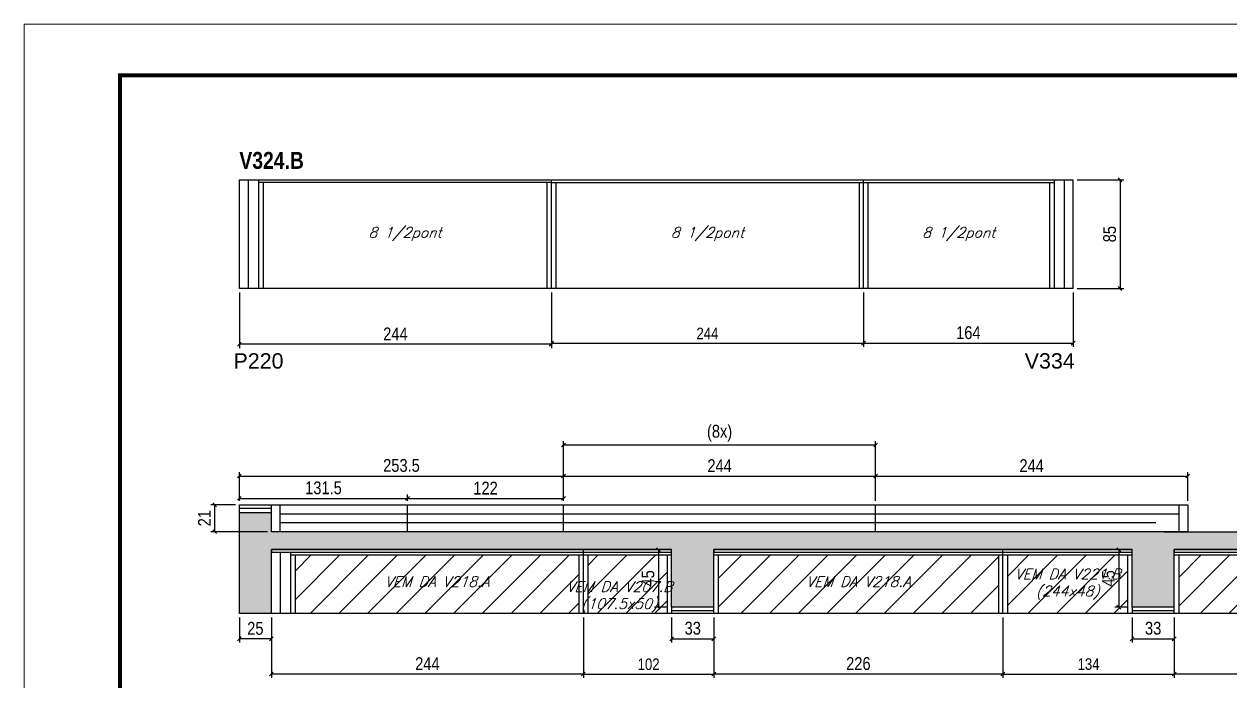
# Model space of a CAD drawing. Extents: x 13154 to 22413, y 1253 to 30260.
# Drawn here: x 17923 to 18866, y 24762 to 25275 of the extents above; entities that cross this region are included whole.
import ezdxf

# ---------------------------------------------------------------- set-up
doc = ezdxf.new("R2010")
doc.units = 0
doc.linetypes.add('DASHED', pattern=[0.75, 0.5, -0.25])
for name, color, linetype in [('5', 5, 'Continuous'), ('COTA', 241, 'Continuous'), ('NOMENCLATURA', 7, 'Continuous'), ('Painéis', 200, 'Continuous'), ('SARR_2.2x7', 40, 'Continuous'), ('SARR_3.5x7', 81, 'Continuous'), ('SARR_EDITAR', 141, 'Continuous'), ('texto', 7, 'Continuous')]:
    doc.layers.add(name, color=color, linetype=linetype)
for name, color, linetype, lineweight in [('Folhas', 255, 'Continuous', 9), ('Hachura', 251, 'Continuous', 9), ('SARRAFO DE PRESSAO', 251, 'DASHED', 9)]:
    doc.layers.add(name, color=color, linetype=linetype, lineweight=lineweight)
doc.styles.add('COTA TECNICA', font='techl___.ttf', dxfattribs={"height": 10})
doc.styles.add('COTA TECNICA-50', font='techl___.ttf', dxfattribs={"height": 9})
doc.styles.add('Romans', font='romans.shx')
doc.styles.get("Standard").update_dxf_attribs({"font": 'arial.ttf'})
doc.styles.add('TECNICA', font='techb___.ttf', dxfattribs={"height": 10})
doc.dimstyles.new('COTA PAINEL-50', dxfattribs={"dimtxt": 9, "dimasz": 3, "dimexe": 3, "dimexo": 3, "dimgap": 3, "dimtad": 1, "dimdec": 1, "dimzin": 12, "dimdsep": 46, "dimtxsty": 'COTA TECNICA-50', "dimblk1": 'OBLIQUE', "dimblk2": 'OBLIQUE', "dimsah": 1, "dimcen": 0.9, "dimclrd": 4, "dimclre": 4, "dimclrt": 240, "dimadec": 1, "dimazin": 3, "dimtfac": 1, "dimtdec": 1, "dimtmove": 0, "dimatfit": 3, "dimfxl": 1, "dimtolj": 1, "dimtzin": 12, "dimarcsym": 0})
doc.dimstyles.new('PAINEL', dxfattribs={"dimtxt": 10, "dimasz": 3, "dimexe": 3, "dimexo": 3, "dimgap": 3, "dimtad": 1, "dimdec": 1, "dimzin": 12, "dimdsep": 46, "dimtxsty": 'COTA TECNICA', "dimblk1": 'OBLIQUE', "dimblk2": 'OBLIQUE', "dimsah": 1, "dimcen": 0.9, "dimclrd": 4, "dimclre": 4, "dimclrt": 240, "dimadec": 1, "dimazin": 3, "dimtfac": 1, "dimtdec": 1, "dimtmove": 0, "dimatfit": 3, "dimfxl": 1, "dimtolj": 1, "dimtzin": 12, "dimarcsym": 0})

# ---------------------------------------------------------------- blocks, each defined once
blk = doc.blocks.new('9999999999')
at = {"layer": 'Folhas'}
blk.add_lwpolyline([(98138.98, 34190.21), (99623.98, 34190.21), (99623.98, 35240.21), (98138.98, 35240.21)], close=True, dxfattribs=at)
at = {"layer": 'Folhas', "color": 30, "const_width": 3}
blk.add_lwpolyline([(98213.98, 34230.21), (99583.98, 34230.21), (99583.98, 35200.21), (98213.98, 35200.21)], close=True, dxfattribs=at)
blk = doc.blocks.new('_Oblique')
at = {"color": 0, "linetype": 'ByBlock', "lineweight": -2}
blk.add_line((-0.5, -0.5), (0.5, 0.5), dxfattribs=at)
blk = doc.blocks.new('*D155')
at = {"layer": 'COTA', "color": 4, "linetype": 'ByBlock', "lineweight": -2, "transparency": 16777216}
for p, q in [((18335.2, 25065.28), (18335.2, 25022.63)), ((18579.2, 25065.28), (18579.2, 25022.63)), ((18335.2, 25025.63), (18579.2, 25025.63))]:
    blk.add_line(p, q, dxfattribs=at)
at = {"layer": 'Defpoints', "color": 0, "linetype": 'ByBlock', "transparency": 16777216}
for p in [(18335.2, 25068.28), (18579.2, 25068.28), (18579.2, 25025.63)]:
    blk.add_point(p, dxfattribs=at)
at = {"layer": 'COTA', "color": 4, "linetype": 'ByBlock', "lineweight": -2, "transparency": 16777216, "xscale": 3, "yscale": 3, "zscale": 3, "rotation": 180}
blk.add_blockref('_Oblique', (18335.2, 25025.63), dxfattribs=at)
at = {"layer": 'COTA', "color": 4, "linetype": 'ByBlock', "lineweight": -2, "transparency": 16777216, "xscale": 3, "yscale": 3, "zscale": 3}
blk.add_blockref('_Oblique', (18579.2, 25025.63), dxfattribs=at)
at = {"layer": 'COTA', "color": 240, "linetype": 'ByBlock', "transparency": 16777216, "insert": (18457.2, 25033.2), "char_height": 9, "attachment_point": 5, "style": 'COTA TECNICA-50'}
blk.add_mtext('\\A1;244', dxfattribs=at)
blk = doc.blocks.new('*D1044')
at = {"layer": 'COTA', "color": 4, "linetype": 'ByBlock', "lineweight": -2, "transparency": 16777216}
for p, q in [((18091.2, 25065.28), (18091.2, 25021.73)), ((18335.2, 25065.28), (18335.2, 25021.73)), ((18335.2, 25024.73), (18091.2, 25024.73))]:
    blk.add_line(p, q, dxfattribs=at)
at = {"layer": 'Defpoints', "color": 0, "linetype": 'ByBlock', "transparency": 16777216}
for p in [(18091.2, 25068.28), (18335.2, 25068.28), (18091.2, 25024.73)]:
    blk.add_point(p, dxfattribs=at)
at = {"layer": 'COTA', "color": 4, "linetype": 'ByBlock', "lineweight": -2, "transparency": 16777216, "xscale": 3, "yscale": 3, "zscale": 3, "rotation": 180}
blk.add_blockref('_Oblique', (18091.2, 25024.73), dxfattribs=at)
at = {"layer": 'COTA', "color": 4, "linetype": 'ByBlock', "lineweight": -2, "transparency": 16777216, "xscale": 3, "yscale": 3, "zscale": 3}
blk.add_blockref('_Oblique', (18335.2, 25024.73), dxfattribs=at)
at = {"layer": 'COTA', "color": 240, "linetype": 'ByBlock', "transparency": 16777216, "insert": (18213.2, 25032.81), "char_height": 10, "attachment_point": 5, "style": 'COTA TECNICA'}
blk.add_mtext('\\A1;244', dxfattribs=at)
blk = doc.blocks.new('*D1045')
at = {"layer": 'COTA', "color": 4, "linetype": 'ByBlock', "lineweight": -2, "transparency": 16777216}
for p, q in [((18579.2, 25065.28), (18579.2, 25022.63)), ((18743.2, 25065.28), (18743.2, 25022.63)), ((18579.2, 25025.63), (18743.2, 25025.63))]:
    blk.add_line(p, q, dxfattribs=at)
at = {"layer": 'Defpoints', "color": 0, "linetype": 'ByBlock', "transparency": 16777216}
for p in [(18579.2, 25068.28), (18743.2, 25068.28), (18743.2, 25025.63)]:
    blk.add_point(p, dxfattribs=at)
at = {"layer": 'COTA', "color": 4, "linetype": 'ByBlock', "lineweight": -2, "transparency": 16777216, "xscale": 3, "yscale": 3, "zscale": 3, "rotation": 180}
blk.add_blockref('_Oblique', (18579.2, 25025.63), dxfattribs=at)
at = {"layer": 'COTA', "color": 4, "linetype": 'ByBlock', "lineweight": -2, "transparency": 16777216, "xscale": 3, "yscale": 3, "zscale": 3}
blk.add_blockref('_Oblique', (18743.2, 25025.63), dxfattribs=at)
at = {"layer": 'COTA', "color": 240, "linetype": 'ByBlock', "transparency": 16777216, "insert": (18661.2, 25033.74), "char_height": 10, "attachment_point": 5, "style": 'COTA TECNICA'}
blk.add_mtext('\\A1;164', dxfattribs=at)
blk = doc.blocks.new('*D1046')
at = {"layer": 'COTA', "color": 4, "linetype": 'ByBlock', "lineweight": -2, "transparency": 16777216}
for p, q in [((18746.2, 25153.28), (18782.83, 25153.28)), ((18779.83, 25153.28), (18779.83, 25068.28)), ((18746.2, 25068.28), (18782.83, 25068.28))]:
    blk.add_line(p, q, dxfattribs=at)
at = {"layer": 'Defpoints', "color": 0, "linetype": 'ByBlock', "transparency": 16777216}
for p in [(18743.2, 25153.28), (18743.2, 25068.28), (18779.83, 25068.28)]:
    blk.add_point(p, dxfattribs=at)
at = {"layer": 'COTA', "color": 4, "linetype": 'ByBlock', "lineweight": -2, "transparency": 16777216, "xscale": 3, "yscale": 3, "zscale": 3}
for p, rotation in [((18779.83, 25153.28), 90), ((18779.83, 25068.28), 270)]:
    blk.add_blockref('_Oblique', p, dxfattribs=dict(at, rotation=rotation))
at = {"layer": 'COTA', "color": 240, "linetype": 'ByBlock', "transparency": 16777216, "insert": (18771.7, 25110.78), "char_height": 10, "attachment_point": 5, "rotation": 90, "style": 'COTA TECNICA'}
blk.add_mtext('\\A1;85', dxfattribs=at)
blk = doc.blocks.new('*D156')
at = {"layer": 'COTA', "color": 4, "linetype": 'ByBlock', "lineweight": -2, "transparency": 16777216}
for p, q in [((18360.2, 24811.3), (18360.2, 24764.08)), ((18462.2, 24811.3), (18462.2, 24764.08)), ((18360.2, 24767.08), (18462.2, 24767.08))]:
    blk.add_line(p, q, dxfattribs=at)
at = {"layer": 'Defpoints', "color": 0, "linetype": 'ByBlock', "transparency": 16777216}
for p in [(18360.2, 24814.3), (18462.2, 24814.3), (18462.2, 24767.08)]:
    blk.add_point(p, dxfattribs=at)
at = {"layer": 'COTA', "color": 4, "linetype": 'ByBlock', "lineweight": -2, "transparency": 16777216, "xscale": 3, "yscale": 3, "zscale": 3, "rotation": 180}
blk.add_blockref('_Oblique', (18360.2, 24767.08), dxfattribs=at)
at = {"layer": 'COTA', "color": 4, "linetype": 'ByBlock', "lineweight": -2, "transparency": 16777216, "xscale": 3, "yscale": 3, "zscale": 3}
blk.add_blockref('_Oblique', (18462.2, 24767.08), dxfattribs=at)
at = {"layer": 'COTA', "color": 240, "linetype": 'ByBlock', "transparency": 16777216, "insert": (18411.2, 24774.67), "char_height": 9, "attachment_point": 5, "style": 'COTA TECNICA-50'}
blk.add_mtext('\\A1;102', dxfattribs=at)
blk = doc.blocks.new('*D1047')
at = {"layer": 'COTA', "color": 4, "linetype": 'ByBlock', "lineweight": -2, "transparency": 16777216}
for p, q in [((18116.2, 24811.3), (18116.2, 24764.08)), ((18360.2, 24811.3), (18360.2, 24764.08)), ((18360.2, 24767.08), (18116.2, 24767.08))]:
    blk.add_line(p, q, dxfattribs=at)
at = {"layer": 'Defpoints', "color": 0, "linetype": 'ByBlock', "transparency": 16777216}
for p in [(18116.2, 24814.3), (18360.2, 24814.3), (18116.2, 24767.08)]:
    blk.add_point(p, dxfattribs=at)
at = {"layer": 'COTA', "color": 4, "linetype": 'ByBlock', "lineweight": -2, "transparency": 16777216, "xscale": 3, "yscale": 3, "zscale": 3, "rotation": 180}
blk.add_blockref('_Oblique', (18116.2, 24767.08), dxfattribs=at)
at = {"layer": 'COTA', "color": 4, "linetype": 'ByBlock', "lineweight": -2, "transparency": 16777216, "xscale": 3, "yscale": 3, "zscale": 3}
blk.add_blockref('_Oblique', (18360.2, 24767.08), dxfattribs=at)
at = {"layer": 'COTA', "color": 240, "linetype": 'ByBlock', "transparency": 16777216, "insert": (18238.2, 24775.16), "char_height": 10, "attachment_point": 5, "style": 'COTA TECNICA'}
blk.add_mtext('\\A1;244', dxfattribs=at)
blk = doc.blocks.new('*D1049')
at = {"layer": 'COTA', "color": 4, "linetype": 'ByBlock', "lineweight": -2, "transparency": 16777216}
for p, q in [((18426.2, 24864.3), (18415.83, 24864.3)), ((18418.83, 24864.3), (18418.83, 24819.3)), ((18426.2, 24819.3), (18415.83, 24819.3))]:
    blk.add_line(p, q, dxfattribs=at)
at = {"layer": 'Defpoints', "color": 0, "linetype": 'ByBlock', "transparency": 16777216}
for p in [(18429.2, 24864.3), (18418.83, 24819.3), (18429.2, 24819.3)]:
    blk.add_point(p, dxfattribs=at)
at = {"layer": 'COTA', "color": 4, "linetype": 'ByBlock', "lineweight": -2, "transparency": 16777216, "xscale": 3, "yscale": 3, "zscale": 3}
for p, rotation in [((18418.83, 24864.3), 90), ((18418.83, 24819.3), 270)]:
    blk.add_blockref('_Oblique', p, dxfattribs=dict(at, rotation=rotation))
at = {"layer": 'COTA', "color": 240, "linetype": 'ByBlock', "transparency": 16777216, "insert": (18410.72, 24841.8), "char_height": 10, "attachment_point": 5, "rotation": 90, "style": 'COTA TECNICA'}
blk.add_mtext('\\A1;45', dxfattribs=at)
blk = doc.blocks.new('*D157')
at = {"layer": 'COTA', "color": 4, "linetype": 'ByBlock', "lineweight": -2, "transparency": 16777216}
for p, q in [((18688.2, 24811.3), (18688.2, 24764.08)), ((18822.2, 24811.3), (18822.2, 24764.08)), ((18688.2, 24767.08), (18822.2, 24767.08))]:
    blk.add_line(p, q, dxfattribs=at)
at = {"layer": 'Defpoints', "color": 0, "linetype": 'ByBlock', "transparency": 16777216}
for p in [(18688.2, 24814.3), (18822.2, 24814.3), (18822.2, 24767.08)]:
    blk.add_point(p, dxfattribs=at)
at = {"layer": 'COTA', "color": 4, "linetype": 'ByBlock', "lineweight": -2, "transparency": 16777216, "xscale": 3, "yscale": 3, "zscale": 3, "rotation": 180}
blk.add_blockref('_Oblique', (18688.2, 24767.08), dxfattribs=at)
at = {"layer": 'COTA', "color": 4, "linetype": 'ByBlock', "lineweight": -2, "transparency": 16777216, "xscale": 3, "yscale": 3, "zscale": 3}
blk.add_blockref('_Oblique', (18822.2, 24767.08), dxfattribs=at)
at = {"layer": 'COTA', "color": 240, "linetype": 'ByBlock', "transparency": 16777216, "insert": (18755.2, 24774.78), "char_height": 9, "attachment_point": 5, "style": 'COTA TECNICA-50'}
blk.add_mtext('\\A1;134', dxfattribs=at)
blk = doc.blocks.new('*D1050')
at = {"layer": 'COTA', "color": 4, "linetype": 'ByBlock', "lineweight": -2, "transparency": 16777216}
for p, q in [((18462.2, 24811.3), (18462.2, 24764.08)), ((18688.2, 24811.3), (18688.2, 24764.08)), ((18688.2, 24767.08), (18462.2, 24767.08))]:
    blk.add_line(p, q, dxfattribs=at)
at = {"layer": 'Defpoints', "color": 0, "linetype": 'ByBlock', "transparency": 16777216}
for p in [(18462.2, 24814.3), (18688.2, 24814.3), (18462.2, 24767.08)]:
    blk.add_point(p, dxfattribs=at)
at = {"layer": 'COTA', "color": 4, "linetype": 'ByBlock', "lineweight": -2, "transparency": 16777216, "xscale": 3, "yscale": 3, "zscale": 3, "rotation": 180}
blk.add_blockref('_Oblique', (18462.2, 24767.08), dxfattribs=at)
at = {"layer": 'COTA', "color": 4, "linetype": 'ByBlock', "lineweight": -2, "transparency": 16777216, "xscale": 3, "yscale": 3, "zscale": 3}
blk.add_blockref('_Oblique', (18688.2, 24767.08), dxfattribs=at)
at = {"layer": 'COTA', "color": 240, "linetype": 'ByBlock', "transparency": 16777216, "insert": (18575.2, 24775.18), "char_height": 10, "attachment_point": 5, "style": 'COTA TECNICA'}
blk.add_mtext('\\A1;226', dxfattribs=at)
blk = doc.blocks.new('*D1051')
at = {"layer": 'COTA', "color": 4, "linetype": 'ByBlock', "lineweight": -2, "transparency": 16777216}
for p, q in [((18786.2, 24864.3), (18775.83, 24864.3)), ((18778.83, 24864.3), (18778.83, 24819.3)), ((18786.2, 24819.3), (18775.83, 24819.3))]:
    blk.add_line(p, q, dxfattribs=at)
at = {"layer": 'Defpoints', "color": 0, "linetype": 'ByBlock', "transparency": 16777216}
for p in [(18789.2, 24864.3), (18778.83, 24819.3), (18789.2, 24819.3)]:
    blk.add_point(p, dxfattribs=at)
at = {"layer": 'COTA', "color": 4, "linetype": 'ByBlock', "lineweight": -2, "transparency": 16777216, "xscale": 3, "yscale": 3, "zscale": 3}
for p, rotation in [((18778.83, 24864.3), 90), ((18778.83, 24819.3), 270)]:
    blk.add_blockref('_Oblique', p, dxfattribs=dict(at, rotation=rotation))
at = {"layer": 'COTA', "color": 240, "linetype": 'ByBlock', "transparency": 16777216, "insert": (18770.72, 24841.8), "char_height": 10, "attachment_point": 5, "rotation": 90, "style": 'COTA TECNICA'}
blk.add_mtext('\\A1;45', dxfattribs=at)
blk = doc.blocks.new('*D1052')
at = {"layer": 'COTA', "color": 4, "linetype": 'ByBlock', "lineweight": -2, "transparency": 16777216}
for p, q in [((18822.2, 24811.3), (18822.2, 24764.08)), ((19066.2, 24811.3), (19066.2, 24764.08)), ((19066.2, 24767.08), (18822.2, 24767.08))]:
    blk.add_line(p, q, dxfattribs=at)
at = {"layer": 'Defpoints', "color": 0, "linetype": 'ByBlock', "transparency": 16777216}
for p in [(18822.2, 24814.3), (19066.2, 24814.3), (18822.2, 24767.08)]:
    blk.add_point(p, dxfattribs=at)
at = {"layer": 'COTA', "color": 4, "linetype": 'ByBlock', "lineweight": -2, "transparency": 16777216, "xscale": 3, "yscale": 3, "zscale": 3, "rotation": 180}
blk.add_blockref('_Oblique', (18822.2, 24767.08), dxfattribs=at)
at = {"layer": 'COTA', "color": 4, "linetype": 'ByBlock', "lineweight": -2, "transparency": 16777216, "xscale": 3, "yscale": 3, "zscale": 3}
blk.add_blockref('_Oblique', (19066.2, 24767.08), dxfattribs=at)
at = {"layer": 'COTA', "color": 240, "linetype": 'ByBlock', "transparency": 16777216, "insert": (18944.2, 24775.16), "char_height": 10, "attachment_point": 5, "style": 'COTA TECNICA'}
blk.add_mtext('\\A1;244', dxfattribs=at)
blk = doc.blocks.new('*D1120')
at = {"layer": 'COTA', "color": 4, "linetype": 'ByBlock', "lineweight": -2, "transparency": 16777216}
for p, q in [((18091.2, 24902.3), (18091.2, 24924.78)), ((18091.2, 24921.78), (18344.7, 24921.78)), ((18344.7, 24902.3), (18344.7, 24924.78))]:
    blk.add_line(p, q, dxfattribs=at)
at = {"layer": 'Defpoints', "color": 0, "linetype": 'ByBlock', "transparency": 16777216}
for p in [(18344.7, 24921.78), (18091.2, 24899.3), (18344.7, 24899.3)]:
    blk.add_point(p, dxfattribs=at)
at = {"layer": 'COTA', "color": 4, "linetype": 'ByBlock', "lineweight": -2, "transparency": 16777216, "xscale": 3, "yscale": 3, "zscale": 3, "rotation": 180}
blk.add_blockref('_Oblique', (18091.2, 24921.78), dxfattribs=at)
at = {"layer": 'COTA', "color": 4, "linetype": 'ByBlock', "lineweight": -2, "transparency": 16777216, "xscale": 3, "yscale": 3, "zscale": 3}
blk.add_blockref('_Oblique', (18344.7, 24921.78), dxfattribs=at)
at = {"layer": 'COTA', "color": 240, "linetype": 'ByBlock', "transparency": 16777216, "insert": (18217.95, 24930), "char_height": 10, "attachment_point": 5, "style": 'COTA TECNICA'}
blk.add_mtext('\\A1;253.5', dxfattribs=at)
blk = doc.blocks.new('*D1121')
at = {"layer": 'COTA', "color": 4, "linetype": 'ByBlock', "lineweight": -2, "transparency": 16777216}
for p, q in [((18344.7, 24902.3), (18344.7, 24924.78)), ((18344.7, 24921.78), (18588.7, 24921.78)), ((18588.7, 24902.3), (18588.7, 24924.78))]:
    blk.add_line(p, q, dxfattribs=at)
at = {"layer": 'Defpoints', "color": 0, "linetype": 'ByBlock', "transparency": 16777216}
for p in [(18588.7, 24921.78), (18344.7, 24899.3), (18588.7, 24899.3)]:
    blk.add_point(p, dxfattribs=at)
at = {"layer": 'COTA', "color": 4, "linetype": 'ByBlock', "lineweight": -2, "transparency": 16777216, "xscale": 3, "yscale": 3, "zscale": 3, "rotation": 180}
blk.add_blockref('_Oblique', (18344.7, 24921.78), dxfattribs=at)
at = {"layer": 'COTA', "color": 4, "linetype": 'ByBlock', "lineweight": -2, "transparency": 16777216, "xscale": 3, "yscale": 3, "zscale": 3}
blk.add_blockref('_Oblique', (18588.7, 24921.78), dxfattribs=at)
at = {"layer": 'COTA', "color": 240, "linetype": 'ByBlock', "transparency": 16777216, "insert": (18466.7, 24929.86), "char_height": 10, "attachment_point": 5, "style": 'COTA TECNICA'}
blk.add_mtext('\\A1;244', dxfattribs=at)
blk = doc.blocks.new('*D1122')
at = {"layer": 'COTA', "color": 4, "linetype": 'ByBlock', "lineweight": -2, "transparency": 16777216}
for p, q in [((18588.7, 24902.3), (18588.7, 24924.78)), ((18588.7, 24921.78), (18832.7, 24921.78)), ((18832.7, 24902.3), (18832.7, 24924.78))]:
    blk.add_line(p, q, dxfattribs=at)
at = {"layer": 'Defpoints', "color": 0, "linetype": 'ByBlock', "transparency": 16777216}
for p in [(18832.7, 24921.78), (18588.7, 24899.3), (18832.7, 24899.3)]:
    blk.add_point(p, dxfattribs=at)
at = {"layer": 'COTA', "color": 4, "linetype": 'ByBlock', "lineweight": -2, "transparency": 16777216, "xscale": 3, "yscale": 3, "zscale": 3, "rotation": 180}
blk.add_blockref('_Oblique', (18588.7, 24921.78), dxfattribs=at)
at = {"layer": 'COTA', "color": 4, "linetype": 'ByBlock', "lineweight": -2, "transparency": 16777216, "xscale": 3, "yscale": 3, "zscale": 3}
blk.add_blockref('_Oblique', (18832.7, 24921.78), dxfattribs=at)
at = {"layer": 'COTA', "color": 240, "linetype": 'ByBlock', "transparency": 16777216, "insert": (18710.7, 24929.86), "char_height": 10, "attachment_point": 5, "style": 'COTA TECNICA'}
blk.add_mtext('\\A1;244', dxfattribs=at)
blk = doc.blocks.new('*D1123')
at = {"layer": 'COTA', "color": 4, "linetype": 'ByBlock', "lineweight": -2, "transparency": 16777216}
for p, q in [((18091.2, 24902.3), (18091.2, 24907.29)), ((18091.2, 24904.29), (18222.7, 24904.29)), ((18222.7, 24902.3), (18222.7, 24907.29))]:
    blk.add_line(p, q, dxfattribs=at)
at = {"layer": 'Defpoints', "color": 0, "linetype": 'ByBlock', "transparency": 16777216}
for p in [(18222.7, 24904.29), (18091.2, 24899.3), (18222.7, 24899.3)]:
    blk.add_point(p, dxfattribs=at)
at = {"layer": 'COTA', "color": 4, "linetype": 'ByBlock', "lineweight": -2, "transparency": 16777216, "xscale": 3, "yscale": 3, "zscale": 3, "rotation": 180}
blk.add_blockref('_Oblique', (18091.2, 24904.29), dxfattribs=at)
at = {"layer": 'COTA', "color": 4, "linetype": 'ByBlock', "lineweight": -2, "transparency": 16777216, "xscale": 3, "yscale": 3, "zscale": 3}
blk.add_blockref('_Oblique', (18222.7, 24904.29), dxfattribs=at)
at = {"layer": 'COTA', "color": 240, "linetype": 'ByBlock', "transparency": 16777216, "insert": (18156.95, 24912.51), "char_height": 10, "attachment_point": 5, "style": 'COTA TECNICA'}
blk.add_mtext('\\A1;131.5', dxfattribs=at)
blk = doc.blocks.new('*D1124')
at = {"layer": 'COTA', "color": 4, "linetype": 'ByBlock', "lineweight": -2, "transparency": 16777216}
for p, q in [((18222.7, 24902.3), (18222.7, 24907.29)), ((18222.7, 24904.29), (18344.7, 24904.29)), ((18344.7, 24902.3), (18344.7, 24907.29))]:
    blk.add_line(p, q, dxfattribs=at)
at = {"layer": 'Defpoints', "color": 0, "linetype": 'ByBlock', "transparency": 16777216}
for p in [(18344.7, 24904.29), (18222.7, 24899.3), (18344.7, 24899.3)]:
    blk.add_point(p, dxfattribs=at)
at = {"layer": 'COTA', "color": 4, "linetype": 'ByBlock', "lineweight": -2, "transparency": 16777216, "xscale": 3, "yscale": 3, "zscale": 3, "rotation": 180}
blk.add_blockref('_Oblique', (18222.7, 24904.29), dxfattribs=at)
at = {"layer": 'COTA', "color": 4, "linetype": 'ByBlock', "lineweight": -2, "transparency": 16777216, "xscale": 3, "yscale": 3, "zscale": 3}
blk.add_blockref('_Oblique', (18344.7, 24904.29), dxfattribs=at)
at = {"layer": 'COTA', "color": 240, "linetype": 'ByBlock', "transparency": 16777216, "insert": (18283.7, 24912.34), "char_height": 10, "attachment_point": 5, "style": 'COTA TECNICA'}
blk.add_mtext('\\A1;122', dxfattribs=at)
blk = doc.blocks.new('*D1128')
at = {"layer": 'COTA', "color": 4, "linetype": 'ByBlock', "lineweight": -2, "transparency": 16777216}
for p, q in [((18091.2, 24811.3), (18091.2, 24791.6)), ((18116.2, 24811.3), (18116.2, 24791.6)), ((18116.2, 24794.6), (18091.2, 24794.6))]:
    blk.add_line(p, q, dxfattribs=at)
at = {"layer": 'Defpoints', "color": 0, "linetype": 'ByBlock', "transparency": 16777216}
for p in [(18091.2, 24814.3), (18116.2, 24814.3), (18091.2, 24794.6)]:
    blk.add_point(p, dxfattribs=at)
at = {"layer": 'COTA', "color": 4, "linetype": 'ByBlock', "lineweight": -2, "transparency": 16777216, "xscale": 3, "yscale": 3, "zscale": 3, "rotation": 180}
blk.add_blockref('_Oblique', (18091.2, 24794.6), dxfattribs=at)
at = {"layer": 'COTA', "color": 4, "linetype": 'ByBlock', "lineweight": -2, "transparency": 16777216, "xscale": 3, "yscale": 3, "zscale": 3}
blk.add_blockref('_Oblique', (18116.2, 24794.6), dxfattribs=at)
at = {"layer": 'COTA', "color": 240, "linetype": 'ByBlock', "transparency": 16777216, "insert": (18103.7, 24802.71), "char_height": 10, "attachment_point": 5, "style": 'COTA TECNICA'}
blk.add_mtext('\\A1;25', dxfattribs=at)
blk = doc.blocks.new('*D1129')
at = {"layer": 'COTA', "color": 4, "linetype": 'ByBlock', "lineweight": -2, "transparency": 16777216}
for p, q in [((18429.2, 24811.3), (18429.2, 24791.6)), ((18462.2, 24811.3), (18462.2, 24791.6)), ((18429.2, 24794.6), (18462.2, 24794.6))]:
    blk.add_line(p, q, dxfattribs=at)
at = {"layer": 'Defpoints', "color": 0, "linetype": 'ByBlock', "transparency": 16777216}
for p in [(18429.2, 24814.3), (18462.2, 24814.3), (18462.2, 24794.6)]:
    blk.add_point(p, dxfattribs=at)
at = {"layer": 'COTA', "color": 4, "linetype": 'ByBlock', "lineweight": -2, "transparency": 16777216, "xscale": 3, "yscale": 3, "zscale": 3, "rotation": 180}
blk.add_blockref('_Oblique', (18429.2, 24794.6), dxfattribs=at)
at = {"layer": 'COTA', "color": 4, "linetype": 'ByBlock', "lineweight": -2, "transparency": 16777216, "xscale": 3, "yscale": 3, "zscale": 3}
blk.add_blockref('_Oblique', (18462.2, 24794.6), dxfattribs=at)
at = {"layer": 'COTA', "color": 240, "linetype": 'ByBlock', "transparency": 16777216, "insert": (18445.7, 24802.82), "char_height": 10, "attachment_point": 5, "style": 'COTA TECNICA'}
blk.add_mtext('\\A1;33', dxfattribs=at)
blk = doc.blocks.new('*D1130')
at = {"layer": 'COTA', "color": 4, "linetype": 'ByBlock', "lineweight": -2, "transparency": 16777216}
for p, q in [((18789.2, 24811.3), (18789.2, 24791.6)), ((18822.2, 24811.3), (18822.2, 24791.6)), ((18789.2, 24794.6), (18822.2, 24794.6))]:
    blk.add_line(p, q, dxfattribs=at)
at = {"layer": 'Defpoints', "color": 0, "linetype": 'ByBlock', "transparency": 16777216}
for p in [(18789.2, 24814.3), (18822.2, 24814.3), (18822.2, 24794.6)]:
    blk.add_point(p, dxfattribs=at)
at = {"layer": 'COTA', "color": 4, "linetype": 'ByBlock', "lineweight": -2, "transparency": 16777216, "xscale": 3, "yscale": 3, "zscale": 3, "rotation": 180}
blk.add_blockref('_Oblique', (18789.2, 24794.6), dxfattribs=at)
at = {"layer": 'COTA', "color": 4, "linetype": 'ByBlock', "lineweight": -2, "transparency": 16777216, "xscale": 3, "yscale": 3, "zscale": 3}
blk.add_blockref('_Oblique', (18822.2, 24794.6), dxfattribs=at)
at = {"layer": 'COTA', "color": 240, "linetype": 'ByBlock', "transparency": 16777216, "insert": (18805.7, 24802.82), "char_height": 10, "attachment_point": 5, "style": 'COTA TECNICA'}
blk.add_mtext('\\A1;33', dxfattribs=at)
blk = doc.blocks.new('*D179')
at = {"layer": 'COTA', "color": 4, "linetype": 'ByBlock', "lineweight": -2, "transparency": 16777216}
for p, q in [((18344.7, 24902.3), (18344.7, 24949.04)), ((18588.7, 24902.3), (18588.7, 24949.04)), ((18344.7, 24946.04), (18588.7, 24946.04))]:
    blk.add_line(p, q, dxfattribs=at)
at = {"layer": 'Defpoints', "color": 0, "linetype": 'ByBlock', "transparency": 16777216}
for p in [(18588.7, 24946.04), (18344.7, 24899.3), (18588.7, 24899.3)]:
    blk.add_point(p, dxfattribs=at)
at = {"layer": 'COTA', "color": 4, "linetype": 'ByBlock', "lineweight": -2, "transparency": 16777216, "xscale": 3, "yscale": 3, "zscale": 3, "rotation": 180}
blk.add_blockref('_Oblique', (18344.7, 24946.04), dxfattribs=at)
at = {"layer": 'COTA', "color": 4, "linetype": 'ByBlock', "lineweight": -2, "transparency": 16777216, "xscale": 3, "yscale": 3, "zscale": 3}
blk.add_blockref('_Oblique', (18588.7, 24946.04), dxfattribs=at)
at = {"layer": 'COTA', "color": 240, "linetype": 'ByBlock', "transparency": 16777216, "insert": (18466.7, 24955.26), "char_height": 10, "attachment_point": 5, "style": 'COTA TECNICA'}
blk.add_mtext('\\A1;(8x)', dxfattribs=at)
blk = doc.blocks.new('*D845')
at = {"layer": 'COTA', "color": 4, "linetype": 'ByBlock', "lineweight": -2, "transparency": 16777216}
for p, q in [((18088.2, 24899.3), (18068.91, 24899.3)), ((18071.91, 24878.3), (18071.91, 24899.3)), ((18113.2, 24878.3), (18068.91, 24878.3))]:
    blk.add_line(p, q, dxfattribs=at)
at = {"layer": 'Defpoints', "color": 0, "linetype": 'ByBlock', "transparency": 16777216}
for p in [(18071.91, 24899.3), (18091.2, 24899.3), (18116.2, 24878.3)]:
    blk.add_point(p, dxfattribs=at)
at = {"layer": 'COTA', "color": 4, "linetype": 'ByBlock', "lineweight": -2, "transparency": 16777216, "xscale": 3, "yscale": 3, "zscale": 3}
for p, rotation in [((18071.91, 24899.3), 90), ((18071.91, 24878.3), 270)]:
    blk.add_blockref('_Oblique', p, dxfattribs=dict(at, rotation=rotation))
at = {"layer": 'COTA', "color": 240, "linetype": 'ByBlock', "transparency": 16777216, "insert": (18063.86, 24888.8), "char_height": 10, "attachment_point": 5, "rotation": 90, "style": 'COTA TECNICA'}
blk.add_mtext('\\A1;21', dxfattribs=at)

msp = doc.modelspace()

# ---------------------------------------------------------------- hatches: boundary and pattern name
at = {"layer": 'COTA', "linetype": 'ByBlock'}
h = msp.add_hatch(dxfattribs=at)
h.set_pattern_fill('AR-CONC', color=256, scale=0.03)
h.set_pattern_definition([(50, (-114268.1203, -5430.9473), (5.46554007, -0.47817257), [0.5715, -6.2865]), (355, (-114268.12, -5430.947), (-1.05730264, 5.73170536), [0.4572, -5.02921753]), (100.4514447, (-114267.665, -5430.987), (4.40823741, 5.25353256), [0.48570026, -5.34270734]), (46.1842, (-114268.12, -5429.423), (8.13237123, -1.26126984), [0.85725, -9.42975]), (96.6355576, (-114267.4426, -5429.528), (7.122124, 7.42278374), [0.7285507, -8.01406824]), (351.184151, (-114268.12, -5429.423), (7.122124, 7.42278374), [0.685799, -7.54379196]), (21, (-114267.3583, -5429.8043), (4.54843174, -3.06795595), [0.5715, -6.2865]), (326, (-114267.358, -5429.804), (1.85406085, 5.52563898), [0.4572, -5.0292]), (71.451445, (-114266.979, -5430.06), (6.40249258, 2.45768307), [0.48570026, -5.34269813]), (37.5, (-114268.1203, -5430.9473), (0.092658098, 2.536651166), [0, -4.96824, 0, -5.1054, 0, -5.04825]), (7.5, (-114268.1203, -5430.9473), (2.004589875, 3.005417245), [0, -2.91084, 0, -4.85394, 0, -1.92405]), (327.5, (-114269.8195, -5430.9473), (4.067717855, -0.17186232), [0, -1.905, 0, -5.9436, 0, -7.8867]), (317.5, (-114270.5815, -5430.9473), (4.44387544, 0.76279473), [0, -2.4765, 0, -3.94716, 0, -5.6007])])
h.paths.add_polyline_path([(18822.2, 24819.3), (18822.2, 24864.3), (19206.7, 24864.3), (19206.7, 24819.3), (19239.7, 24819.3), (19239.7, 24878.3), (18814.7, 24878.3), (18116.2, 24878.3), (18116.2, 24893.3), (18091.2, 24893.3), (18091.2, 24814.3), (18116.2, 24814.3), (18116.2, 24864.3), (18429.2, 24864.3), (18429.2, 24819.3), (18462.2, 24819.3), (18462.2, 24864.3), (18789.2, 24864.3), (18789.2, 24819.3)])
at = {"layer": 'Hachura', "linetype": 'ByBlock'}
h = msp.add_hatch(dxfattribs=at)
h.set_pattern_fill('ANSI31', color=256, scale=5)
h.paths.add_polyline_path([(18134.7, 24860.1), (18134.7, 24814.3), (18356.7, 24814.3), (18356.7, 24860.1)])
h.paths.add_polyline_path([(18363.7, 24814.3), (18425.7, 24814.3), (18425.7, 24860.1), (18363.7, 24860.1)])
h.paths.add_polyline_path([(18691.7, 24814.3), (18785.7, 24814.3), (18785.7, 24860.1), (18691.7, 24860.1)])
h.paths.add_polyline_path([(19062.7, 24814.3), (19062.7, 24860.1), (18825.7, 24860.1), (18825.7, 24814.3)])
h.paths.add_polyline_path([(19203.2, 24814.3), (19203.2, 24860.1), (19069.7, 24860.1), (19069.7, 24814.3)])
h = msp.add_hatch(dxfattribs=at)
h.set_pattern_fill('ANSI31', color=256, scale=5)
h.paths.add_polyline_path([(18684.7, 24814.3), (18684.7, 24860.1), (18465.7, 24860.1), (18465.7, 24814.3)])

# ---------------------------------------------------------------- linework, layer by layer
at = {"layer": 'COTA', "linetype": 'ByBlock'}
for p, q in [((18091.2, 24814.3), (18091.2, 24893.3)), ((18116.2, 24893.3), (18116.2, 24899.3)), ((18814.7, 24878.3), (19239.7, 24878.3)), ((18429.2, 24819.3), (18429.2, 24814.3)), ((18789.2, 24819.3), (18789.2, 24814.3)), ((18116.2, 24814.3), (18091.2, 24814.3))]:
    msp.add_line(p, q, dxfattribs=at)
at = {"layer": 'Painéis', "linetype": 'Continuous'}
for p, q in [((18091.2, 25068.28), (18091.2, 25153.28)), ((18091.2, 25153.28), (18743.2, 25153.28)), ((18335.2, 25068.28), (18335.2, 25153.28)), ((18579.2, 25068.28), (18579.2, 25153.28)), ((18743.2, 25068.28), (18743.2, 25153.28)), ((18743.2, 25068.28), (18091.2, 25068.28)), ((18091.2, 24893.3), (18091.2, 24899.3)), ((18091.2, 24899.3), (18832.7, 24899.3)), ((18091.2, 24893.3), (18116.2, 24893.3)), ((18116.2, 24878.3), (18116.2, 24893.3)), ((18222.7, 24878.3), (18222.7, 24899.3)), ((18344.7, 24878.3), (18344.7, 24899.3)), ((18588.7, 24878.3), (18588.7, 24899.3)), ((18832.7, 24899.3), (18832.7, 24878.3)), ((18832.7, 24878.3), (18116.2, 24878.3)), ((18116.2, 24814.3), (18116.2, 24864.3)), ((18116.2, 24864.3), (18429.2, 24864.3)), ((18360.2, 24814.3), (18360.2, 24864.3)), ((18429.2, 24819.3), (18429.2, 24864.3)), ((18462.2, 24814.3), (18462.2, 24864.3)), ((18462.2, 24864.3), (18789.2, 24864.3)), ((18688.2, 24814.3), (18688.2, 24864.3)), ((18789.2, 24819.3), (18789.2, 24864.3)), ((18822.2, 24814.3), (18822.2, 24864.3)), ((18822.2, 24864.3), (19206.7, 24864.3)), ((18462.2, 24819.3), (18429.2, 24819.3)), ((18822.2, 24819.3), (18789.2, 24819.3)), ((18462.2, 24814.3), (18116.2, 24814.3)), ((18822.2, 24814.3), (18462.2, 24814.3)), ((19239.7, 24814.3), (18822.2, 24814.3))]:
    msp.add_line(p, q, dxfattribs=at)
for points in [[(18429.2, 24864.3), (18116.2, 24864.3), (18116.2, 24862.3), (18429.2, 24862.3)], [(18789.2, 24864.3), (18462.2, 24864.3), (18462.2, 24862.3), (18789.2, 24862.3)], [(19206.7, 24864.3), (18822.2, 24864.3), (18822.2, 24862.3), (19206.7, 24862.3)]]:
    msp.add_lwpolyline(points, close=True, dxfattribs=at)
at = {"layer": 'SARR_2.2x7', "linetype": 'Continuous'}
for p, q in [((18098.2, 25153.28), (18098.2, 25068.28)), ((18335.2, 25151.08), (18106.2, 25151.08)), ((18335.2, 25151.08), (18579.2, 25151.08)), ((18579.2, 25151.08), (18728.2, 25151.08)), ((18736.2, 25153.28), (18736.2, 25068.28)), ((18123.2, 24878.3), (18123.2, 24899.3)), ((18123.2, 24892.3), (18344.7, 24892.3)), ((18344.7, 24892.3), (18588.7, 24892.3)), ((18588.7, 24892.3), (18825.7, 24892.3)), ((18825.7, 24899.3), (18825.7, 24878.3)), ((18344.7, 24885.3), (18123.2, 24885.3)), ((18588.7, 24885.3), (18344.7, 24885.3)), ((18807.7, 24885.3), (18588.7, 24885.3)), ((18123.2, 24862.3), (18123.2, 24814.3)), ((18131.2, 24860.1), (18360.2, 24860.1)), ((18360.2, 24860.1), (18429.2, 24860.1)), ((18462.2, 24860.1), (18688.2, 24860.1)), ((18688.2, 24860.1), (18789.2, 24860.1)), ((18822.2, 24860.1), (19066.2, 24860.1))]:
    msp.add_line(p, q, dxfattribs=at)
at = {"layer": 'SARR_3.5x7'}
for p, q in [((18106.2, 25153.28), (18106.2, 25068.28)), ((18109.7, 25151.08), (18109.7, 25068.28)), ((18331.7, 25151.08), (18331.7, 25068.28)), ((18338.7, 25151.08), (18338.7, 25068.28)), ((18575.7, 25151.08), (18575.7, 25068.28)), ((18582.7, 25151.08), (18582.7, 25068.28)), ((18724.7, 25151.08), (18724.7, 25068.28)), ((18728.2, 25153.28), (18728.2, 25068.28)), ((18131.2, 24862.3), (18131.2, 24814.3)), ((18134.7, 24860.1), (18134.7, 24814.3)), ((18356.7, 24860.1), (18356.7, 24814.3)), ((18363.7, 24860.1), (18363.7, 24814.3)), ((18425.7, 24860.1), (18425.7, 24814.3)), ((18465.7, 24860.1), (18465.7, 24814.3)), ((18684.7, 24860.1), (18684.7, 24814.3)), ((18691.7, 24860.1), (18691.7, 24814.3)), ((18785.7, 24860.1), (18785.7, 24814.3)), ((18825.7, 24860.1), (18825.7, 24814.3))]:
    msp.add_line(p, q, dxfattribs=at)
at = {"layer": 'SARR_EDITAR', "linetype": 'ByBlock'}
for p, q in [((18116.2, 24896.3), (18091.2, 24896.3)), ((18429.2, 24816.8), (18462.2, 24816.8)), ((18789.2, 24816.8), (18822.2, 24816.8))]:
    msp.add_line(p, q, dxfattribs=at)

# ---------------------------------------------------------------- block references
at = {"layer": 'SARRAFO DE PRESSAO', "color": 6, "linetype": 'ByBlock'}
msp.add_blockref('9999999999', (-80216.1, -9965.33), dxfattribs=at)

# ---------------------------------------------------------------- texts
at = {"layer": '5', "linetype": 'Continuous'}
for s, p in [('P220', (18086.58, 25005.74)), ('V334', (18705.26, 25005.74))]:
    msp.add_text(s, height=12, rotation=0.00004, dxfattribs=at).set_placement(p)
at = {"layer": 'NOMENCLATURA', "style": 'TECNICA'}
msp.add_text('V324.B', height=13.2, dxfattribs=at).set_placement((18091.2, 25161.8))
at = {"layer": 'texto', "color": 2, "char_height": 8, "attachment_point": 5, "style": 'Romans'}
for s, insert in [('{\\Q19;\\C256;8 1/2pont}', (18220.7, 25110.78)), ('{\\Q19;\\C256;8 1/2pont}', (18457.2, 25110.78)), ('{\\Q19;\\C256;8 1/2pont}', (18653.7, 25110.78)), ('{\\Q19;\\C256;VEM DA V221.B\\P(244x48)}', (18738.81, 24837.2)), ('{\\Q19;\\C256;VEM DA V218.A}', (18245.7, 24839.3)), ('{\\Q19;\\C256;VEM DA V207.B^J(107.5x50)}', (18388.39, 24827.35)), ('{\\Q19;\\C256;VEM DA V218.A}', (18575.2, 24839.3))]:
    msp.add_mtext(s, dxfattribs=dict(at, insert=insert))

# ---------------------------------------------------------------- dimensions: what is measured, and where the dimension line sits
at = {"layer": 'COTA', "linetype": 'ByBlock'}
for base, p1, p2, angle, picture, middle in [((18779.83, 25068.28), (18743.2, 25153.28), (18743.2, 25068.28), 90, '*D1046', (18771.7, 25110.78)), ((18091.2, 25024.73), (18335.2, 25068.28), (18091.2, 25068.28), 180, '*D1044', (18213.2, 25032.81)), ((18071.91, 24899.3), (18116.2, 24878.3), (18091.2, 24899.3), 90, '*D845', (18063.86, 24888.8)), ((18418.83, 24819.3), (18429.2, 24864.3), (18429.2, 24819.3), 90, '*D1049', (18410.72, 24841.8)), ((18778.83, 24819.3), (18789.2, 24864.3), (18789.2, 24819.3), 90, '*D1051', (18770.72, 24841.8)), ((18116.2, 24767.08), (18360.2, 24814.3), (18116.2, 24814.3), 180, '*D1047', (18238.2, 24775.16)), ((18462.2, 24767.08), (18688.2, 24814.3), (18462.2, 24814.3), 180, '*D1050', (18575.2, 24775.18)), ((18822.2, 24767.08), (19066.2, 24814.3), (18822.2, 24814.3), 180, '*D1052', (18944.2, 24775.16))]:
    dim = msp.add_linear_dim(base=base, p1=p1, p2=p2, angle=angle, dimstyle='PAINEL', dxfattribs=at)
    dim.commit()
    dim.dimension.update_dxf_attribs({"geometry": picture, "text_midpoint": middle})
for base, p1, p2, picture, middle in [((18579.2, 25025.63), (18335.2, 25068.28), (18579.2, 25068.28), '*D155', (18457.2, 25033.2)), ((18462.2, 24767.08), (18360.2, 24814.3), (18462.2, 24814.3), '*D156', (18411.2, 24774.67)), ((18822.2, 24767.08), (18688.2, 24814.3), (18822.2, 24814.3), '*D157', (18755.2, 24774.78))]:
    dim = msp.add_linear_dim(base=base, p1=p1, p2=p2, angle=180, dimstyle='COTA PAINEL-50', override={"dimarcsym": 1}, dxfattribs=at)
    dim.commit()
    dim.dimension.update_dxf_attribs({"geometry": picture, "text_midpoint": middle})
for base, p1, p2, picture, middle in [((18743.2, 25025.63), (18579.2, 25068.28), (18743.2, 25068.28), '*D1045', (18661.2, 25033.74)), ((18344.7, 24921.78), (18091.2, 24899.3), (18344.7, 24899.3), '*D1120', (18217.95, 24930)), ((18222.7, 24904.29), (18091.2, 24899.3), (18222.7, 24899.3), '*D1123', (18156.95, 24912.51)), ((18091.2, 24794.6), (18116.2, 24814.3), (18091.2, 24814.3), '*D1128', (18103.7, 24802.71)), ((18462.2, 24794.6), (18429.2, 24814.3), (18462.2, 24814.3), '*D1129', (18445.7, 24802.82)), ((18822.2, 24794.6), (18789.2, 24814.3), (18822.2, 24814.3), '*D1130', (18805.7, 24802.82))]:
    dim = msp.add_linear_dim(base=base, p1=p1, p2=p2, dimstyle='PAINEL', dxfattribs=at)
    dim.commit()
    dim.dimension.update_dxf_attribs({"geometry": picture, "text_midpoint": middle})
dim = msp.add_linear_dim(base=(18588.7, 24946.04), p1=(18344.7, 24899.3), p2=(18588.7, 24899.3), text='(8x)', dimstyle='PAINEL', dxfattribs=at)
dim.commit()
dim.dimension.update_dxf_attribs({"geometry": '*D179', "text_midpoint": (18466.7, 24955.26)})
for base, p1, p2, picture, middle in [((18588.7, 24921.78), (18344.7, 24899.3), (18588.7, 24899.3), '*D1121', (18466.7, 24929.86)), ((18832.7, 24921.78), (18588.7, 24899.3), (18832.7, 24899.3), '*D1122', (18710.7, 24929.86)), ((18344.7, 24904.29), (18222.7, 24899.3), (18344.7, 24899.3), '*D1124', (18283.7, 24912.34))]:
    dim = msp.add_linear_dim(base=base, p1=p1, p2=p2, dimstyle='PAINEL', override={"dimtmove": 1}, dxfattribs=at)
    dim.commit()
    dim.dimension.update_dxf_attribs({"geometry": picture, "text_midpoint": middle})

doc.saveas('drawing.dxf')
